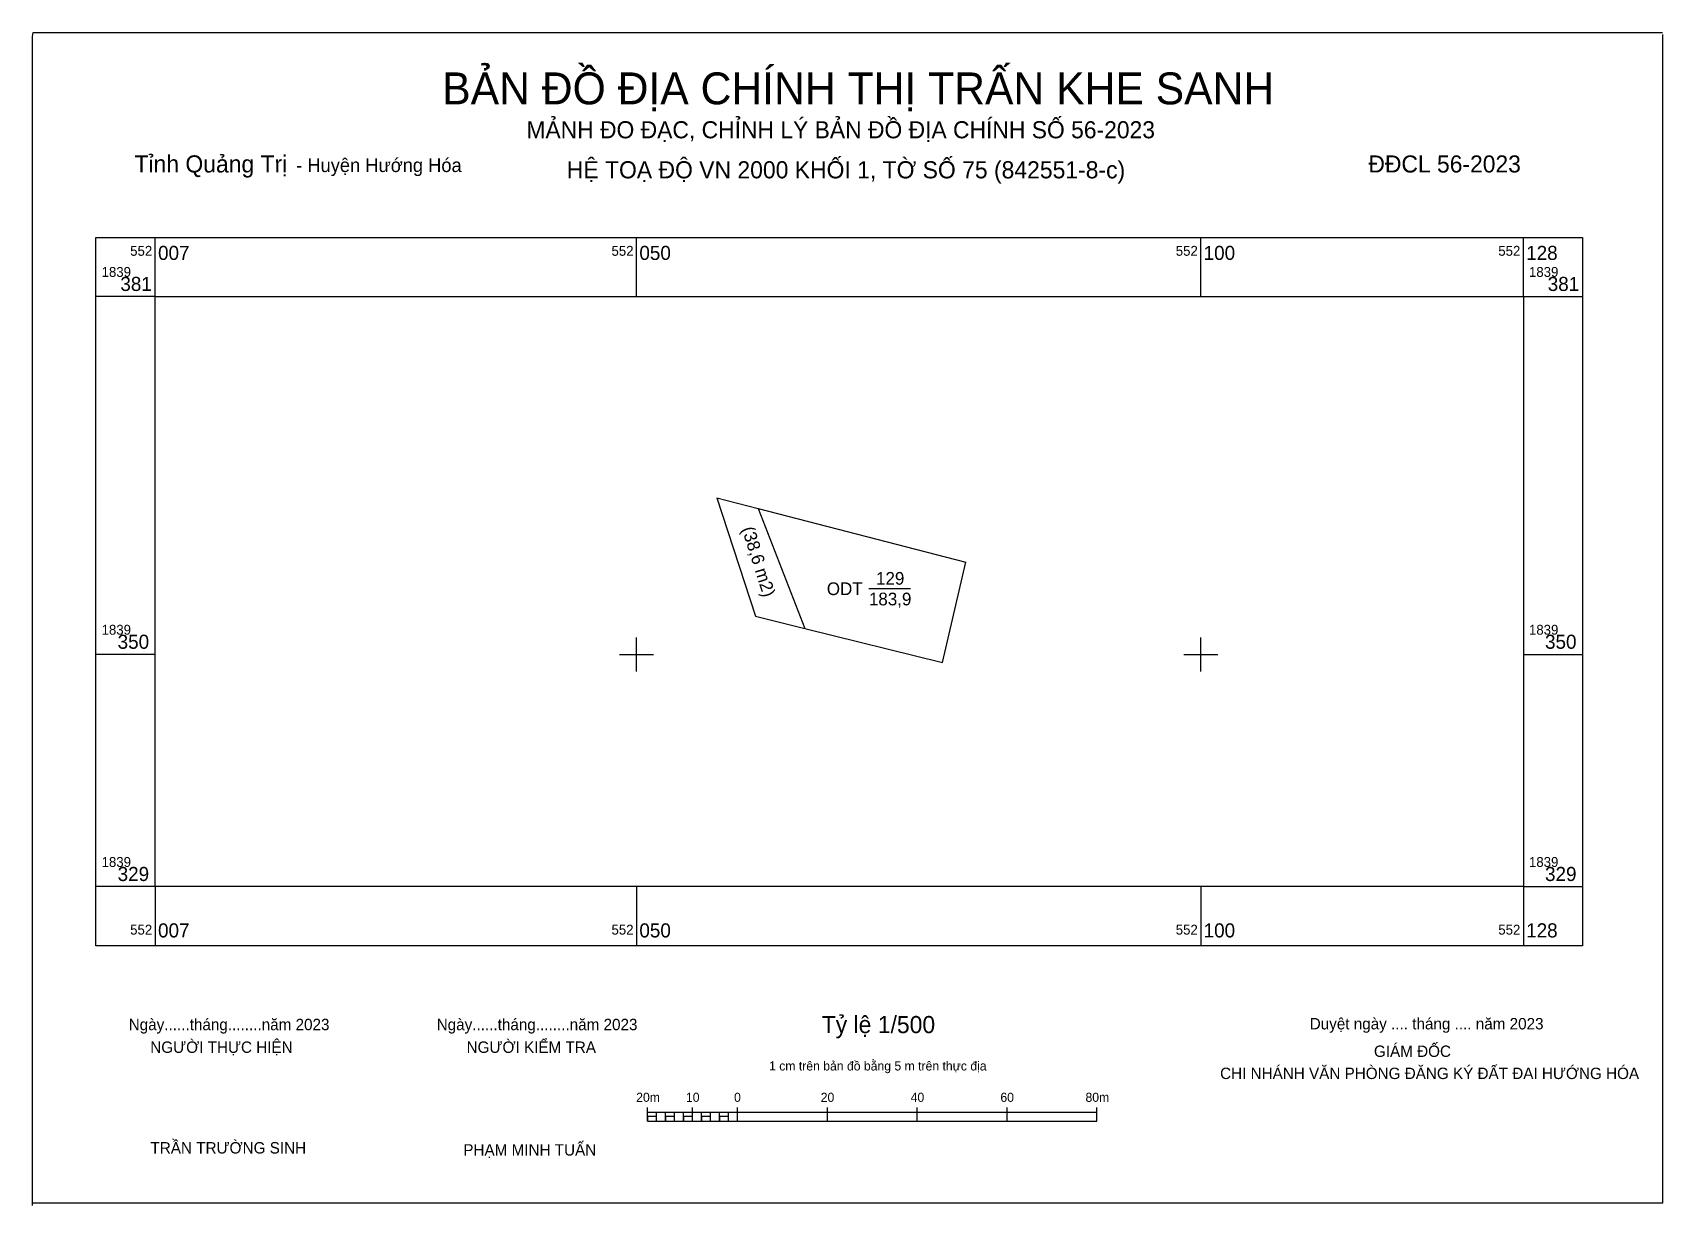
# Model space of a CAD drawing. Extents: x 551996 to 552141, y 1839301 to 1839405.
import ezdxf

# ---------------------------------------------------------------- set-up
doc = ezdxf.new("R2010")
doc.units = 0
for name, color, linetype in [('Level 10', 7, 'Continuous'), ('Level 11', 7, 'Continuous'), ('Level 13', 7, 'Continuous'), ('Level 2', 7, 'Continuous'), ('Level 5', 7, 'Continuous'), ('Level 50', 7, 'Continuous'), ('Level 63', 7, 'Continuous')]:
    doc.layers.add(name, color=color, linetype=linetype)

msp = doc.modelspace()

# ---------------------------------------------------------------- linework, layer by layer
at = {"layer": 'Level 10'}
for p, q in [((552057.11, 1839363.87), (552060.77, 1839362.93)), ((552057.11, 1839363.87), (552060.55, 1839353.39)), ((552060.77, 1839362.93), (552079.18, 1839358.19)), ((552077.12, 1839349.29), (552079.18, 1839358.19)), ((552060.55, 1839353.39), (552064.92, 1839352.31)), ((552064.92, 1839352.31), (552077.12, 1839349.29))]:
    msp.add_line(p, q, dxfattribs=at)
at = {"layer": 'Level 11'}
for p, q in [((551996.48, 1839404.77), (551996.53, 1839405.11)), ((551996.48, 1839301.17), (551996.48, 1839404.77)), ((551996.53, 1839405.11), (552140.9, 1839405.11)), ((552140.9, 1839404.95), (552140.9, 1839301.36)), ((552140.9, 1839301.36), (551996.53, 1839301.36))]:
    msp.add_line(p, q, dxfattribs=at)
at = {"layer": 'Level 13'}
msp.add_line((552070.58, 1839355.83), (552074.28, 1839355.83), dxfattribs=at)
at = {"layer": 'Level 2'}
for p, q in [((552050.98, 1839308.64), (552050.98, 1839309.85)), ((552050.98, 1839309.45), (552090.79, 1839309.45)), ((552050.98, 1839308.64), (552090.79, 1839308.64)), ((552051.78, 1839308.64), (552051.78, 1839309.45)), ((552052.57, 1839308.64), (552052.57, 1839309.45)), ((552053.37, 1839308.64), (552053.37, 1839309.45)), ((552054.17, 1839308.64), (552054.17, 1839309.45)), ((552054.96, 1839308.64), (552054.96, 1839309.85)), ((552055.76, 1839308.64), (552055.76, 1839309.45)), ((552056.56, 1839308.64), (552056.56, 1839309.45)), ((552057.35, 1839308.64), (552057.35, 1839309.45)), ((552058.15, 1839308.64), (552058.15, 1839309.45)), ((552058.94, 1839308.64), (552058.94, 1839309.85)), ((552066.91, 1839308.64), (552066.91, 1839309.85)), ((552074.87, 1839308.64), (552074.87, 1839309.85)), ((552082.83, 1839308.64), (552082.83, 1839309.85)), ((552090.79, 1839308.64), (552090.79, 1839309.85))]:
    msp.add_line(p, q, dxfattribs=at)
for points in [[(552050.98, 1839308.64), (552051.78, 1839308.64), (552051.78, 1839309.04), (552050.98, 1839309.04)], [(552052.57, 1839308.64), (552053.37, 1839308.64), (552053.37, 1839309.04), (552052.57, 1839309.04)], [(552054.17, 1839308.64), (552054.96, 1839308.64), (552054.96, 1839309.04), (552054.17, 1839309.04)], [(552055.76, 1839308.64), (552056.56, 1839308.64), (552056.56, 1839309.04), (552055.76, 1839309.04)], [(552057.35, 1839308.64), (552058.15, 1839308.64), (552058.15, 1839309.04), (552057.35, 1839309.04)]]:
    msp.add_lwpolyline(points, close=True, dxfattribs=at)
at = {"layer": 'Level 50'}
msp.add_line((552060.77, 1839362.93), (552064.92, 1839352.31), dxfattribs=at)
at = {"layer": 'Level 63'}
for p, q in [((552007.35, 1839381.71), (552007.35, 1839386.96)), ((552050, 1839381.71), (552050, 1839386.96)), ((552100, 1839381.71), (552100, 1839386.96)), ((552128.58, 1839381.71), (552128.58, 1839386.96)), ((552007.35, 1839381.71), (552002.1, 1839381.71)), ((552128.58, 1839381.71), (552133.83, 1839381.71)), ((552050, 1839348.5), (552050, 1839351.5)), ((552100, 1839348.5), (552100, 1839351.5)), ((552007.35, 1839350), (552002.1, 1839350)), ((552048.5, 1839350), (552051.5, 1839350)), ((552098.5, 1839350), (552101.5, 1839350)), ((552128.58, 1839350), (552133.83, 1839350)), ((552007.35, 1839329.42), (552002.1, 1839329.42)), ((552007.35, 1839329.42), (552007.35, 1839324.17)), ((552050, 1839329.42), (552050, 1839324.17)), ((552100, 1839329.42), (552100, 1839324.17)), ((552128.58, 1839329.42), (552128.58, 1839324.17)), ((552128.58, 1839329.42), (552133.83, 1839329.42))]:
    msp.add_line(p, q, dxfattribs=at)
for points in [[(552002.1, 1839386.96), (552133.83, 1839386.96), (552133.83, 1839324.17), (552002.1, 1839324.17), (552002.1, 1839386.96)], [(552007.35, 1839381.71), (552128.58, 1839381.71), (552128.58, 1839329.42), (552007.35, 1839329.42), (552007.35, 1839381.71)]]:
    msp.add_lwpolyline(points, dxfattribs=at)

# ---------------------------------------------------------------- texts
at = {"layer": 'Level 13'}
for s, p in [('ODT', (552066.86, 1839355.26)), ('129', (552071.22, 1839356.18)), ('183,9', (552070.59, 1839354.35))]:
    msp.add_text(s, height=1.125, dxfattribs=at).set_placement(p)
at = {"layer": 'Level 2'}
for s, height, p in [('BẢN ĐỒ ĐỊA CHÍNH THỊ TRẤN KHE SANH', 2.827, (552032.78, 1839398.75)), ('MẢNH ĐO ĐẠC, CHỈNH LÝ BẢN ĐỒ ĐỊA CHÍNH SỐ 56-2023', 1.5143, (552040.24, 1839395.74)), ('Tỉnh Quảng Trị', 1.5185, (552005.51, 1839392.71)), ('- Huyện Hướng Hóa', 1.2116, (552019.84, 1839392.75)), ('HỆ TOẠ ĐỘ VN 2000 KHỐI 1, TỜ SỐ 75 (842551-8-c)', 1.5185, (552043.82, 1839392.19)), (' ĐĐCL 56-2023', 1.5143, (552114.29, 1839392.71)), ('Ngày......tháng........năm 2023', 1.0099, (552005, 1839316.7)), ('Ngày......tháng........năm 2023', 1.0099, (552032.29, 1839316.7)), ('Tỷ lệ 1/500', 1.5189, (552066.41, 1839316.44)), ('Duyệt ngày .... tháng .... năm 2023', 1.0099, (552109.65, 1839316.77)), ('NGƯỜI THỰC HIỆN', 1.0099, (552006.91, 1839314.69)), ('NGƯỜI KIỂM TRA', 1.0099, (552034.94, 1839314.69)), ('GIÁM ĐỐC', 1.01, (552115.34, 1839314.33)), ('1 cm trên bản đồ bằng 5 m trên thực địa', 0.8078, (552061.74, 1839313.13)), ('CHI NHÁNH VĂN PHÒNG ĐĂNG KÝ ĐẤT ĐAI HƯỚNG HÓA', 1.0099, (552101.71, 1839312.37)), ('20m', 0.808, (552049.97, 1839310.35)), ('10', 0.808, (552054.38, 1839310.35)), ('0', 0.808, (552058.64, 1839310.35)), ('20', 0.808, (552066.32, 1839310.35)), ('40', 0.808, (552074.29, 1839310.35)), ('60', 0.808, (552082.24, 1839310.35)), ('80m', 0.808, (552089.78, 1839310.35)), ('TRẦN TRƯỜNG SINH', 1.0099, (552006.93, 1839305.77)), ('PHẠM MINH TUẤN', 1.0099, (552034.65, 1839305.59))]:
    msp.add_text(s, height=height, dxfattribs=at).set_placement(p)
at = {"layer": 'Level 5'}
msp.add_text('(38,6 m2)', height=1.125, rotation=287.6132, dxfattribs=at).set_placement((552059.31, 1839361.13))
at = {"layer": 'Level 63'}
for s, height, p in [('552', 0.875, (552005.13, 1839385.33)), ('007', 1.25, (552007.6, 1839384.96)), ('552', 0.875, (552047.78, 1839385.33)), ('050', 1.25, (552050.25, 1839384.96)), ('552', 0.875, (552097.78, 1839385.33)), ('100', 1.25, (552100.25, 1839384.96)), ('552', 0.875, (552126.36, 1839385.33)), ('128', 1.25, (552128.83, 1839384.96)), ('1839', 0.875, (552002.6, 1839383.46)), ('1839', 0.875, (552129.08, 1839383.46)), ('381', 1.25, (552004.26, 1839382.21)), ('381', 1.25, (552130.74, 1839382.21)), ('1839', 0.875, (552002.6, 1839351.75)), ('350', 1.25, (552004.02, 1839350.5)), ('1839', 0.875, (552129.08, 1839351.75)), ('350', 1.25, (552130.5, 1839350.5)), ('1839', 0.875, (552002.6, 1839331.17)), ('1839', 0.875, (552129.08, 1839331.17)), ('329', 1.25, (552004.02, 1839329.92)), ('329', 1.25, (552130.5, 1839329.92)), ('552', 0.875, (552005.13, 1839325.17)), ('007', 1.25, (552007.6, 1839324.92)), ('552', 0.875, (552047.78, 1839325.17)), ('050', 1.25, (552050.25, 1839324.92)), ('552', 0.875, (552097.78, 1839325.17)), ('100', 1.25, (552100.25, 1839324.92)), ('552', 0.875, (552126.36, 1839325.17)), ('128', 1.25, (552128.83, 1839324.92))]:
    msp.add_text(s, height=height, dxfattribs=at).set_placement(p)

doc.saveas('drawing.dxf')
